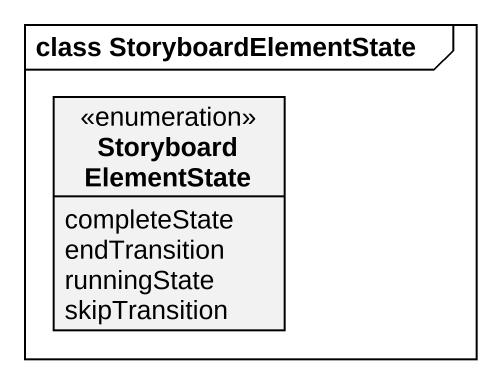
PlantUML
@startuml
mainframe class StoryboardElementState
hide circle
hide empty members
enum StoryboardElementState {
  completeState
  endTransition
  runningState
  skipTransition
}
@enduml
